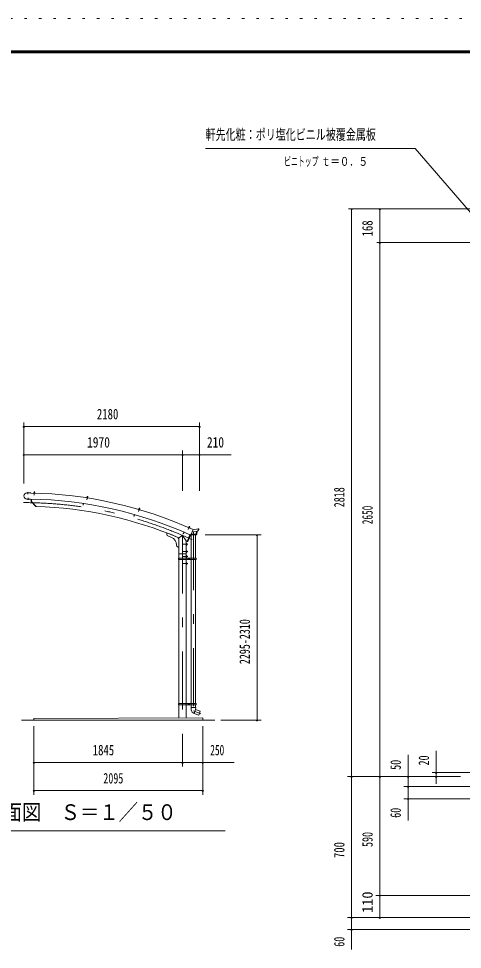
# Model space of a CAD drawing. Units: millimetres, scale not verified. Extents: x -25848 to 25858, y -10500 to 10500.
# Drawn here: x 10126 to 15634, y -1050 to 10500 of the extents above; entities that cross this region are included whole.
import ezdxf
from ezdxf.enums import TextEntityAlignment as Align

# ---------------------------------------------------------------- set-up
doc = ezdxf.new("R2010")
doc.units = ezdxf.units.MM
doc.header["$LTSCALE"] = 60
doc.linetypes.add('USER3', pattern=[24, 12, -5, 2, -5])
doc.linetypes.add('USER4', pattern=[3, 0.5, -2.5])
for name, color, linetype, lineweight in [('0-2_1-05BOLD', 7, 'Continuous', 18), ('0-3_1-25CENTER', 3, 'USER3', 18), ('0-4_1-45THIN', 4, 'Continuous', 18), ('0-5_1-55DIM', 3, 'Continuous', 18), ('0-A_2-52DIM', 3, 'Continuous', 18), ('0-C_F-F1PAPER', 5, 'Continuous', 18), ('0-D_F-E_J_ADD', 5, 'USER4', 18)]:
    doc.layers.add(name, color=color, linetype=linetype, lineweight=lineweight)
doc.styles.add('ＭＳ ゴシック', font='')
doc.styles.get('ＭＳ ゴシック').set_extended_font_data('MS Gothic')

msp = doc.modelspace()

# ---------------------------------------------------------------- linework, layer by layer
at = {"layer": '0-2_1-05BOLD'}
for p, q in [((10318.66, 4619.86), (10318.88, 4628.01)), ((10319.9, 4628.98), (10318.88, 4628.01)), ((10324.88, 4627.85), (10318.88, 4628.01)), ((10323.9, 4628.88), (10319.9, 4628.98)), ((10324.88, 4627.85), (10323.9, 4628.88)), ((10324.66, 4619.7), (10324.88, 4627.85)), ((10228.25, 4538.15), (10274.94, 4537.22)), ((10228.26, 4538.65), (10274.95, 4537.72)), ((10229.77, 4614.24), (10276.46, 4613.3)), ((10276.47, 4613.8), (10229.78, 4614.74)), ((10274.95, 4537.71), (10274.94, 4537.22)), ((10276.47, 4613.8), (10276.45, 4612.7)), ((10281.75, 4537.58), (10281.13, 4506.26)), ((10337.47, 4447.62), (10281.13, 4506.26)), ((10284.95, 4537.52), (10284.35, 4507.53)), ((10342.6, 4446.89), (10284.35, 4507.53)), ((10315.28, 4614.95), (10327.77, 4614.62)), ((10315.71, 4613.44), (10315.67, 4611.84)), ((10316.76, 4619.91), (10326.56, 4619.65)), ((10318.76, 4619.36), (10318.64, 4614.86)), ((10324.53, 4619.2), (10324.41, 4614.71)), ((10326.56, 4619.65), (10327.42, 4619.12)), ((10327.26, 4613.13), (10327.21, 4611.53)), ((10327.42, 4619.12), (10327.29, 4614.63)), ((10327.77, 4614.62), (10327.73, 4613.12)), ((10972.21, 4555.64), (10971.98, 4554.16)), ((10971.98, 4554.16), (10984.33, 4552.22)), ((10972.45, 4554.08), (10972.2, 4552.5)), ((10972.2, 4552.5), (10983.61, 4550.71)), ((10974.32, 4560.37), (10984, 4558.85)), ((10976.23, 4559.56), (10975.54, 4555.12)), ((10976.2, 4560.08), (10977.46, 4568.13)), ((10978.61, 4568.96), (10977.46, 4568.13)), ((10983.39, 4567.19), (10977.46, 4568.13)), ((10982.56, 4568.34), (10978.61, 4568.96)), ((10981.94, 4558.66), (10981.24, 4554.22)), ((10982.13, 4559.14), (10983.39, 4567.19)), ((10983.39, 4567.19), (10982.56, 4568.34)), ((10983.86, 4552.29), (10983.61, 4550.71)), ((10984, 4558.85), (10984.79, 4558.22)), ((10984.79, 4558.22), (10984.09, 4553.77)), ((10339.77, 4449.84), (10337.47, 4447.62)), ((10932.19, 4482.74), (10928.93, 4460.99)), ((11616.08, 4412.4), (11615.66, 4410.96)), ((11615.66, 4410.96), (11627.66, 4407.45)), ((11616.12, 4410.83), (11615.67, 4409.3)), ((11615.67, 4409.3), (11626.75, 4406.05)), ((11618.78, 4416.82), (11628.18, 4414.07)), ((11620.57, 4415.77), (11619.31, 4411.46)), ((11620.6, 4416.29), (11622.89, 4424.11)), ((11624.13, 4424.79), (11622.89, 4424.11)), ((11628.65, 4422.43), (11622.89, 4424.11)), ((11627.97, 4423.67), (11624.13, 4424.79)), ((11626.11, 4414.15), (11624.85, 4409.84)), ((11626.36, 4414.61), (11628.65, 4422.43)), ((11627.2, 4407.59), (11626.75, 4406.05)), ((11628.88, 4413.34), (11627.62, 4409.03)), ((11628.65, 4422.43), (11627.97, 4423.67)), ((11628.18, 4414.07), (11628.88, 4413.34)), ((11563.94, 4346.13), (11557.91, 4324.98)), ((11557.91, 4324.98), (11560.99, 4324.1)), ((11567.02, 4345.26), (11560.99, 4324.1)), ((12236.04, 4186.06), (12235.4, 4184.59)), ((12235.4, 4184.59), (12245.97, 4179.95)), ((12236.21, 4187.62), (12247.65, 4182.6)), ((12241.09, 4190.39), (12239.28, 4186.27)), ((12239.45, 4191.66), (12248.43, 4187.72)), ((12241.19, 4190.89), (12244.46, 4198.36)), ((12245.78, 4198.87), (12244.46, 4198.36)), ((12249.96, 4195.95), (12244.46, 4198.36)), ((12246.38, 4188.07), (12244.57, 4183.95)), ((12249.44, 4197.27), (12245.78, 4198.87)), ((12246.61, 4181.42), (12245.97, 4179.95)), ((12246.68, 4188.49), (12249.96, 4195.95)), ((12247.65, 4182.6), (12247.05, 4181.23)), ((12249.02, 4186.91), (12247.21, 4182.79)), ((12248.43, 4187.72), (12249.02, 4186.91)), ((12249.96, 4195.95), (12249.44, 4197.27)), ((12293.65, 4158.68), (12268.92, 4103.99)), ((12354.1, 4159.67), (12351.97, 4143.64)), ((12360.72, 4159.67), (12354.1, 4159.67)), ((12360.72, 4159.67), (12360.72, 4169.67)), ((12363.02, 4157.37), (12363.02, 4169.67)), ((11966.17, 4117.89), (12116.17, 4057.25)), ((11966.17, 4117.89), (11966.17, 4099.02)), ((11978.67, 4080.48), (12023.65, 4062.29)), ((12175.99, 4128.6), (12167.29, 4108.39)), ((12167.29, 4108.39), (12170.23, 4107.13)), ((12178.93, 4127.34), (12170.23, 4107.13)), ((12258.3, 4090.79), (12224.3, 4011.8)), ((12251.74, 4095.79), (12257.25, 4093.42)), ((12258.79, 4095.59), (12262.93, 4092.37)), ((12261.39, 4096.48), (12263.72, 4094.67)), ((12327.72, 4094.67), (12263.72, 4094.67)), ((12330.53, 4100.67), (12266.87, 4100.67)), ((12268.22, 4092.37), (12268.22, 3802.67)), ((12283.84, 4136.97), (12341.94, 4140.95)), ((12323.22, 4092.37), (12323.22, 3802.67)), ((12336.72, 4101.67), (12327.72, 4094.67)), ((12335.83, 4140.53), (12330.53, 4100.67)), ((12341.94, 4140.95), (12336.72, 4101.67)), ((12351.97, 4143.64), (12341.94, 4140.95)), ((12354.05, 4141.81), (12344.01, 4139.13)), ((12356.12, 4157.37), (12354.05, 4141.81)), ((12363.02, 4157.37), (12356.12, 4157.37)), ((12086.17, 3969.58), (12086.17, 3962.86)), ((12098.67, 3944.32), (12116.17, 3937.25)), ((12205.27, 4018.49), (12205.27, 3802.67)), ((12207.27, 3987.17), (12205.27, 3987.17)), ((12207.27, 3966.17), (12205.27, 3966.17)), ((12207.27, 3987.17), (12207.27, 3966.17)), ((12213.36, 3986.49), (12207.27, 3986.49)), ((12213.36, 3981.58), (12207.27, 3981.58)), ((12213.36, 3971.76), (12207.27, 3971.76)), ((12214.27, 3984.92), (12213.36, 3986.49)), ((12116.17, 3856.67), (12205.27, 3856.67)), ((12207.27, 3897.17), (12205.27, 3897.17)), ((12207.27, 3876.17), (12205.27, 3876.17)), ((12207.27, 3837.17), (12205.27, 3837.17)), ((12207.27, 3816.17), (12205.27, 3816.17)), ((12207.27, 3897.17), (12207.27, 3876.17)), ((12213.36, 3896.49), (12207.27, 3896.49)), ((12213.36, 3891.58), (12207.27, 3891.58)), ((12213.36, 3881.76), (12207.27, 3881.76)), ((12213.36, 3876.86), (12207.27, 3876.86)), ((12207.27, 3816.17), (12207.27, 3837.17)), ((12213.36, 3831.58), (12207.27, 3831.58)), ((12213.36, 3821.76), (12207.27, 3821.76)), ((12213.36, 3816.85), (12207.27, 3816.85)), ((12214.27, 3894.92), (12213.36, 3896.49)), ((12214.27, 3818.42), (12213.36, 3816.85)), ((12108.47, 3802.67), (12108.47, 3786.67)), ((12108.47, 3794.67), (12114.57, 3794.67)), ((12108.47, 3786.67), (12330.92, 3786.67)), ((12114.57, 3802.67), (12114.57, 3786.67)), ((12116.17, 3786.67), (12116.17, 2002.67)), ((12205.27, 2002.67), (12205.27, 3786.67)), ((12207.27, 3726.17), (12205.27, 3726.17)), ((12206.87, 3802.67), (12206.87, 3786.67)), ((12213.36, 3746.49), (12207.27, 3746.49)), ((12213.36, 3741.58), (12207.27, 3741.58)), ((12213.36, 3731.76), (12207.27, 3731.76)), ((12213.36, 3726.86), (12207.27, 3726.86)), ((12214.27, 3744.92), (12213.36, 3746.49)), ((12214.27, 3728.42), (12213.36, 3726.86)), ((12214.27, 3728.42), (12214.27, 3744.92)), ((12231.74, 3797.56), (12231.74, 3791.78)), ((12231.74, 3791.78), (12236.74, 3788.9)), ((12236.74, 3788.9), (12241.74, 3791.78)), ((12266.62, 3802.67), (12266.62, 3786.67)), ((12268.22, 3786.67), (12268.22, 2002.67)), ((12323.22, 3786.67), (12323.22, 2002.67)), ((12324.82, 3802.67), (12324.82, 3786.67)), ((12324.82, 3794.67), (12330.92, 3794.67)), ((12108.47, 2002.67), (12330.92, 2002.67)), ((12108.47, 2002.67), (12108.47, 1986.67)), ((12108.47, 1994.67), (12114.57, 1994.67)), ((12108.47, 1986.67), (12330.92, 1986.67)), ((12114.57, 2002.67), (12114.57, 1986.67)), ((12116.17, 1986.67), (12116.17, 1823.27)), ((12205.27, 1986.67), (12205.27, 1823.69)), ((12206.87, 2002.67), (12206.87, 1986.67)), ((12231.74, 1997.56), (12236.74, 2000.44)), ((12236.74, 2000.44), (12241.74, 1997.56)), ((12241.74, 1997.56), (12241.74, 1991.78)), ((12266.62, 2002.67), (12266.62, 1986.67)), ((12268.22, 1986.67), (12268.22, 1949.76)), ((12323.22, 1986.67), (12323.22, 1949.76)), ((12324.82, 2002.67), (12324.82, 1986.67)), ((12324.82, 1994.67), (12330.92, 1994.67)), ((12330.92, 2002.67), (12330.92, 1986.67)), ((12266.72, 1949.76), (12324.72, 1949.76)), ((12268.48, 1923.97), (12266.72, 1949.76)), ((12323.22, 1927.76), (12304.41, 1876.08)), ((12304.69, 1875.98), (12360.79, 1855.56)), ((12324.72, 1949.76), (12323.22, 1927.76)), ((10160.72, 1794.67), (12560.71, 1794.67)), ((12410.72, 1824.67), (10315.72, 1814.67)), ((10315.72, 1794.67), (10315.72, 1814.67)), ((12410.72, 1824.67), (12410.72, 1794.67))]:
    msp.add_line(p, q, dxfattribs=at)
for points in [[(10315.28, 4614.95), (10315.24, 4613.45), (10327.73, 4613.12)], [(10316.76, 4619.91), (10315.88, 4619.43), (10315.75, 4614.94)], [(10972.21, 4555.64), (10984.56, 4553.7), (10984.33, 4552.22)], [(10974.32, 4560.37), (10973.38, 4560.01), (10972.68, 4555.56)], [(10929.02, 4483.22), (10925.76, 4461.46), (10928.93, 4460.99)], [(11616.08, 4412.4), (11628.08, 4408.89), (11627.66, 4407.45)], [(11618.78, 4416.82), (11617.8, 4416.58), (11616.54, 4412.27)], [(12236.21, 4187.62), (12235.6, 4186.25), (12247.05, 4181.23)], [(12239.45, 4191.66), (12238.45, 4191.55), (12236.64, 4187.43)], [(12363.02, 4169.67), (12354.12, 4169.67), (12291.84, 4154.67)], [(12205.27, 4018.49), (12160.72, 4086.67), (12116.17, 4057.25), (12116.17, 3802.67)], [(12251.74, 4095.79), (12216.16, 4013.12), (12221.67, 4010.75)], [(12344.01, 4139.13), (12338.87, 4100.44), (12328.51, 4092.37), (12262.93, 4092.37)], [(12214.27, 3984.92), (12214.27, 3968.42), (12213.36, 3966.86), (12207.27, 3966.86)], [(12214.27, 3818.42), (12214.27, 3834.92), (12213.36, 3836.49), (12207.27, 3836.49)], [(12214.27, 3894.92), (12214.27, 3878.42), (12213.36, 3876.86)], [(12108.47, 3802.67), (12330.92, 3802.67), (12330.92, 3786.67)], [(12207.27, 3726.17), (12207.27, 3747.17), (12205.27, 3747.17)], [(12231.74, 3797.56), (12236.74, 3800.44), (12241.74, 3797.56), (12241.74, 3791.78)], [(12231.74, 1997.56), (12231.74, 1991.78), (12236.74, 1988.9), (12241.74, 1991.78)], [(12323.22, 1927.76), (12379.6, 1907.24), (12360.79, 1855.56)]]:
    msp.add_lwpolyline(points, dxfattribs=at)
for centre, radius in [((12236.74, 3794.67), 6.25), ((12236.74, 3794.67), 4.9), ((12236.74, 1994.67), 6.25), ((12236.74, 1994.67), 4.9)]:
    msp.add_circle(centre, radius, dxfattribs=at)
for centre, radius, start, end in [((10229.02, 4576.45), 38.3, 88.854, 268.854), ((10229.02, 4576.45), 37.8, 88.854, 268.854), ((10184.06, -506.02), 5044.55, 65.80466, 88.96758), ((10184.06, -506.02), 5119.55, 65.66528, 88.9659), ((10317.27, 4617.58), 2.32, 49.93085, 88.46228), ((10321.43, 4611.28), 8.51, 68.63316, 108.29361), ((10325.93, 4617.35), 2.32, 88.46228, 127.00851), ((10974.52, 4557.99), 2.32, 42.54817, 81.07961), ((10977.84, 4551.2), 8.51, 61.25049, 100.91093), ((10983.08, 4556.65), 2.32, 81.07961, 119.62584), ((10184.06, -506.02), 4955.45, 67.05199, 88.16658), ((11618.68, 4414.44), 2.32, 35.1655, 73.69695), ((11621.09, 4407.28), 8.51, 53.86781, 93.52827), ((11626.99, 4412.01), 2.32, 73.69695, 112.24318), ((12239.04, 4189.31), 2.32, 27.78282, 66.31427), ((12240.52, 4181.9), 8.51, 46.48515, 86.1456), ((12246.97, 4185.83), 2.32, 66.31427, 104.8605), ((11986.17, 4099.02), 20, 180, 247.98738), ((11986.17, 3969.58), 100, 0, 67.98738), ((12116.17, 4057.25), 10, 157.98738, 270), ((12255.26, 4110.17), 15, 245.66849, 335.66833), ((12256.46, 4091.58), 2, 336.71333, 66.71333), ((12106.17, 3962.86), 20, 180, 247.98738), ((10184.06, -506.02), 4955.45, 65.78831, 65.92853), ((12210.48, 3984.03), 3.78, 319.57169, 0), ((12210.48, 3969.31), 3.78, 0, 40.43115), ((12200.49, 3976.67), 13.78, 339.1357, 20.8643), ((12222.46, 4012.59), 2, 246.71333, 336.71333), ((12210.48, 3894.03), 3.78, 319.57169, 0), ((12210.48, 3879.31), 3.78, 0, 40.43115), ((12210.48, 3834.03), 3.78, 319.56883, 0), ((12210.48, 3819.31), 3.78, 0, 40.4283), ((12200.49, 3886.67), 13.78, 339.1357, 20.8643), ((12200.49, 3826.67), 13.78, 339.13568, 20.86429), ((12210.48, 3744.03), 3.78, 319.56883, 0), ((12210.48, 3729.31), 3.78, 0, 40.4283), ((12200.49, 3736.67), 13.78, 339.13568, 20.86429), ((12323.35, 1927.72), 55, 183.90576, 250.16731)]:
    msp.add_arc(centre, radius, start, end, dxfattribs=at)
at = {"layer": '0-3_1-25CENTER'}
for p, q in [((10238.66, 4623.16), (10238.16, 4598.17)), ((10321.98, 4631.68), (10320.81, 4588.17)), ((10244.78, 4529.22), (10245.28, 4554.22)), ((10981.01, 4571.36), (10974.26, 4528.37)), ((11626.82, 4426.87), (11614.61, 4385.09)), ((12248.72, 4200.59), (12231.23, 4160.73)), ((12160.72, 4086.67), (12160.72, 1425.98)), ((12295.72, 4127.89), (12295.72, 1908.51)), ((12224.27, 3976.67), (12167.27, 3976.67)), ((12224.27, 3886.67), (12167.27, 3886.67)), ((12224.27, 3826.67), (12167.27, 3826.67)), ((12224.27, 3736.67), (12167.27, 3736.67)), ((12224.24, 3794.67), (12249.24, 3794.67)), ((12236.74, 3807.17), (12236.74, 3782.17)), ((12224.24, 1994.67), (12249.24, 1994.67)), ((12236.74, 2007.17), (12236.74, 1982.17)), ((12295.72, 1908.51), (12388.99, 1874.56))]:
    msp.add_line(p, q, dxfattribs=at)
msp.add_arc((10184.06, -506.02), 5000, 65.24121, 90, dxfattribs=at)
at = {"layer": '0-4_1-45THIN'}
for p, q in [((10319.46, 4619.84), (10319.7, 4628.79)), ((10323.86, 4619.72), (10324.1, 4628.67)), ((10976.99, 4559.95), (10978.38, 4568.79)), ((10981.33, 4559.27), (10982.72, 4568.11)), ((11621.37, 4416.07), (11623.88, 4424.65)), ((11625.59, 4414.83), (11628.11, 4423.42)), ((12241.92, 4190.57), (12245.52, 4198.77)), ((12245.95, 4188.81), (12249.55, 4197))]:
    msp.add_line(p, q, dxfattribs=at)
at = {"layer": '0-5_1-55DIM'}
for p, q in [((10200.72, 5438.67), (10180.72, 5438.67)), ((10190.72, 4731.84), (10190.72, 5488.67)), ((10190.72, 5438.67), (12370.72, 5438.67)), ((12380.72, 5438.67), (12360.72, 5438.67)), ((12370.72, 4638.67), (12370.72, 5488.67)), ((10200.72, 5088.67), (10180.72, 5088.67)), ((10190.72, 5088.67), (12763.22, 5088.67)), ((12170.72, 5088.67), (12150.72, 5088.67)), ((12160.72, 4638.67), (12160.72, 5138.67)), ((12380.72, 5088.67), (12360.72, 5088.67)), ((12439.65, 4094.67), (13135.71, 4094.67)), ((13095.71, 4094.67), (13075.71, 4094.67)), ((13085.71, 1794.67), (13085.71, 4094.67)), ((12635.72, 1794.67), (13135.71, 1794.67)), ((13095.71, 1794.67), (13075.71, 1794.67)), ((10315.72, 1719.67), (10315.72, 869.67)), ((12410.72, 1719.67), (12410.72, 869.67)), ((12160.72, 1569.67), (12160.72, 1219.67)), ((10325.72, 1269.67), (10305.72, 1269.67)), ((10315.72, 1269.67), (12803.22, 1269.67)), ((12170.72, 1269.67), (12150.72, 1269.67)), ((12420.72, 1269.67), (12400.72, 1269.67)), ((10325.72, 919.67), (10305.72, 919.67)), ((10315.72, 919.67), (12410.72, 919.67)), ((12420.72, 919.67), (12400.72, 919.67)), ((9688.22, 419.67), (12688.22, 419.67))]:
    msp.add_line(p, q, dxfattribs=at)
for centre in [(10190.72, 5438.67), (12370.72, 5438.67), (10190.72, 5088.67), (12160.72, 5088.67), (12370.72, 5088.67), (13085.71, 4094.67), (13085.71, 1794.67), (10315.72, 1269.67), (12160.72, 1269.67), (12410.72, 1269.67), (10315.72, 919.67), (12410.72, 919.67)]:
    msp.add_arc(centre, 10, 180, 0, dxfattribs=at)
at = {"layer": '0-A_2-52DIM'}
for p, q in [((15046.65, 8889.93), (12446.65, 8889.93)), ((15046.65, 8889.93), (15734.78, 8092.25)), ((15792.4, 8139.93), (14221.65, 8139.93)), ((14269.15, 8139.93), (14249.15, 8139.93)), ((14259.15, 8139.93), (14259.15, -1050.07)), ((14619.15, 8139.93), (14599.15, 8139.93)), ((14609.15, 8139.93), (14609.15, -655.07)), ((16040.02, 7719.93), (14571.65, 7719.93)), ((14619.15, 7719.93), (14599.15, 7719.93)), ((15309.15, 1002.84), (15309.15, 1414.93)), ((14959.15, 1364.93), (14959.15, 549.93)), ((15609.15, 1094.93), (14209.15, 1094.93)), ((14269.15, 1094.93), (14249.15, 1094.93)), ((14619.15, 1094.93), (14599.15, 1094.93)), ((14969.15, 1094.93), (14949.15, 1094.93)), ((15984.15, 1144.93), (15259.15, 1144.93)), ((15319.15, 1144.93), (15299.15, 1144.93)), ((15319.15, 1094.93), (15299.15, 1094.93)), ((15984.15, 969.93), (14909.15, 969.93)), ((14969.15, 969.93), (14949.15, 969.93)), ((15984.15, 819.93), (14909.15, 819.93)), ((14969.15, 819.93), (14949.15, 819.93)), ((20485.27, -380.07), (14559.15, -380.07)), ((14619.15, -380.07), (14599.15, -380.07)), ((19221.65, -655.07), (14209.15, -655.07)), ((14269.15, -655.07), (14249.15, -655.07)), ((14619.15, -655.07), (14599.15, -655.07)), ((19221.65, -805.07), (14209.15, -805.07)), ((14269.15, -805.07), (14249.15, -805.07))]:
    msp.add_line(p, q, dxfattribs=at)
for centre in [(14259.15, 8139.93), (14609.15, 8139.93), (14609.15, 7719.93), (14259.15, 1094.93), (14609.15, 1094.93), (14959.15, 1094.93), (15309.15, 1144.93), (15309.15, 1094.93), (14959.15, 969.93), (14959.15, 819.93), (14609.15, -380.07), (14259.15, -655.07), (14609.15, -655.07), (14259.15, -805.07)]:
    msp.add_arc(centre, 10, 180, 0, dxfattribs=at)
at = {"layer": '0-C_F-F1PAPER'}
for p, q in [((-3341.94, 10100), (25358.06, 10100)), ((-3339.44, 10097.5), (25355.56, 10097.5)), ((-3336.94, 10095), (25353.06, 10095)), ((-3334.44, 10092.5), (25350.56, 10092.5)), ((-3331.94, 10090), (25348.06, 10090)), ((-3329.44, 10087.5), (25345.56, 10087.5)), ((-3326.94, 10085), (25343.06, 10085)), ((-3324.44, 10082.5), (25340.56, 10082.5)), ((-3321.94, 10080), (25338.06, 10080)), ((-3319.44, 10077.5), (25335.56, 10077.5)), ((-3316.94, 10075), (25333.06, 10075))]:
    msp.add_line(p, q, dxfattribs=at)
at = {"layer": '0-D_F-E_J_ADD'}
msp.add_line((-3841.94, 10500), (25858.06, 10500), dxfattribs=at)

# ---------------------------------------------------------------- texts
at = {"layer": '0-5_1-55DIM', "color": 7, "style": 'ＭＳ ゴシック'}
for s, height, width, p in [('2180', 130.2, 0.75, (11097.69, 5488.67)), ('1970', 130.2, 0.8, (10975.53, 5138.67)), ('210', 130.2, 0.8, (12463.06, 5138.67)), ('1845', 130.2, 0.75, (11045.99, 1319.67)), ('250', 130.2, 0.65, (12505.13, 1319.67)), ('2095', 130.2, 0.7, (11177.21, 969.67)), ('側面図\u3000Ｓ＝１／５０', 195.4, 0.9, (9688.22, 496.31))]:
    msp.add_text(s, height=height, dxfattribs=dict(at, width=width)).set_placement(p, align=Align.BOTTOM_LEFT)
at = {"layer": '0-5_1-55DIM', "color": 7, "style": 'ＭＳ ゴシック', "width": 0.7}
msp.add_text('2295-2310', height=130.2, rotation=90, dxfattribs=at).set_placement((13035.71, 2489.28), align=Align.BOTTOM_LEFT)
at = {"layer": '0-A_2-52DIM', "color": 7, "style": 'ＭＳ ゴシック'}
for s, height, width, p in [('軒先化粧：ポリ塩化ビニル被覆金属板', 130.2, 0.7, (12446.65, 8957.7)), ('ビニトップ ', 110.7, 0.55, (13421.65, 8639.93)), ('ｔ＝０．５', 110.7, 0.75, (13880.92, 8639.93))]:
    msp.add_text(s, height=height, dxfattribs=dict(at, width=width)).set_placement(p, align=Align.BOTTOM_LEFT)
for s, width, p in [('168', 0.75, (14559.15, 7797.07)), ('2818', 0.7, (14209.15, 4436.16)), ('2650', 0.65, (14559.15, 4225.77)), ('50', 0.7, (14909.15, 1178.21)), ('20', 0.7, (15259.15, 1232.61)), ('60', 0.7, (14909.15, 582.81)), ('590', 0.7, (14559.15, 221.05)), ('700', 0.75, (14209.15, 82.93)), ('60', 0.7, (14209.15, -1017.19))]:
    msp.add_text(s, height=130.2, rotation=90, dxfattribs=dict(at, width=width)).set_placement(p, align=Align.BOTTOM_LEFT)
msp.add_text('110', height=130.2, rotation=90, dxfattribs=at).set_placement((14559.15, -597.38), align=Align.BOTTOM_LEFT)

doc.saveas('drawing.dxf')
